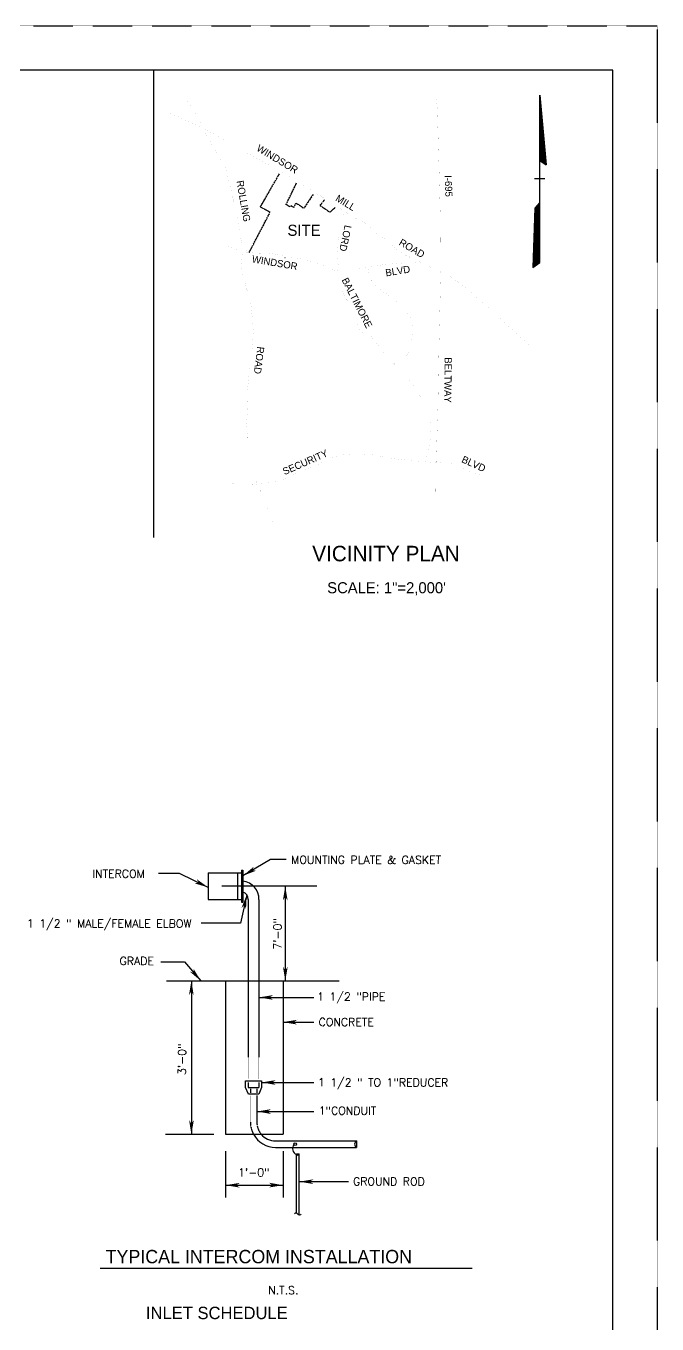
# Model space of a CAD drawing. Header units: inches. Extents: x -46627 to 16189, y -40789 to 47130.
# Drawn here: x -4964 to 3547, y 29613 to 47130 of the extents above; entities that cross this region are included whole.
import ezdxf
from ezdxf.enums import TextEntityAlignment as Align

# ---------------------------------------------------------------- set-up
doc = ezdxf.new("R2010")
doc.units = ezdxf.units.IN
doc.header["$MEASUREMENT"] = 0
doc.linetypes.add('DASHED', pattern=[0.75, 0.5, -0.25])
doc.linetypes.add('PHANTOM2', pattern=[31.25, 15.625, -3.125, 3.125, -3.125, 3.125, -3.125])
for name, color, linetype in [('26', 7, 'CONTINUOUS'), ('55', 7, 'CONTINUOUS'), ('58', 7, 'CONTINUOUS'), ('59', 7, 'CONTINUOUS')]:
    doc.layers.add(name, color=color, linetype=linetype)
doc.styles.add('ROMANS', font='ROMANS', dxfattribs={"height": 0.2})
doc.styles.add('txt', font='TXT', dxfattribs={"height": 0.2})

# ---------------------------------------------------------------- blocks, each defined once
blk = doc.blocks.new('ARS')
at = {"layer": '26', "color": 3, "linetype": 'Continuous'}
blk.add_solid([(0, 0), (-0.5292, 0.091), (-0.533, -0.0869), (-0.3952, 0.0009)], dxfattribs=at)

msp = doc.modelspace()

# ---------------------------------------------------------------- linework, layer by layer
at = {"layer": '55', "color": 7, "linetype": 'DASHED'}
for p, q in [((-46627.2896, 47129.8254), (3547.4056, 47129.8254)), ((3547.4056, 47129.8254), (3547.4056, 11290.7454))]:
    msp.add_line(p, q, dxfattribs=at)
at = {"layer": '55', "color": 7, "linetype": 'Continuous'}
for p, q in [((-3238.1252, 40224.8322), (-3238.1252, 46532.5074)), ((1967.0704, 46195.2558), (2053.084, 45256.2726)), ((1967.0704, 43939.7838), (1967.0704, 46195.2558)), ((2048.3056, 45264.6342), (1969.4596, 46125.9666)), ((1969.4596, 46125.9666), (1971.8488, 45314.8098)), ((2041.138, 45269.4126), (1974.238, 46030.3962)), ((1974.238, 46030.3962), (1977.8224, 45318.393)), ((2032.7752, 45282.5538), (1980.2116, 45907.3482)), ((1980.2116, 45907.3482), (1982.6008, 45323.1714)), ((2024.4124, 45295.695), (1984.99, 45792.663)), ((1984.99, 45792.663), (1988.5732, 45329.145)), ((2018.44, 45310.0302), (1990.9624, 45644.529)), ((1990.9624, 45644.529), (1995.742, 45333.9234)), ((2008.882, 45325.5606), (1998.1312, 45496.3938)), ((1998.1312, 45496.3938), (2002.9096, 45341.091)), ((1967.0704, 45312.4206), (2053.084, 45256.2726)), ((1971.8488, 45314.8098), (2041.138, 45269.4126)), ((1977.8224, 45318.393), (2032.7752, 45282.5538)), ((1982.6008, 45323.1714), (2024.4124, 45295.695)), ((1988.5732, 45329.145), (2018.44, 45310.0302)), ((1995.742, 45333.9234), (2008.882, 45325.5606)), ((2036.3596, 45067.5198), (1896.5872, 45067.5198)), ((1900.1704, 44670.9006), (1872.694, 43871.6898)), ((1967.0704, 44746.1622), (1900.1704, 44670.9006)), ((1962.292, 44734.2162), (1904.9488, 44668.5114)), ((1957.5136, 44717.4918), (1910.9224, 44667.3174)), ((1950.3448, 44697.183), (1916.896, 44664.927)), ((1943.1772, 44675.679), (1922.8684, 44663.733)), ((1939.594, 43949.3406), (1943.1772, 44675.679)), ((1949.1508, 43945.7574), (1950.3448, 44697.183)), ((1956.3184, 43943.3682), (1957.5136, 44717.4918)), ((1961.0968, 43943.3682), (1962.292, 44734.2162)), ((1904.9488, 44668.5114), (1878.6676, 43883.6358)), ((1910.9224, 44667.3174), (1884.64, 43899.1662)), ((1916.896, 44664.927), (1895.392, 43915.8906)), ((1922.8684, 44663.733), (1902.5596, 43931.421)), ((1930.036, 44655.3702), (1907.338, 43943.3682)), ((1933.6204, 44635.0614), (1916.896, 43957.7034)), ((1925.2576, 43955.3142), (1933.6204, 44635.0614)), ((1937.2048, 44661.3438), (1930.036, 44655.3702)), ((1933.6204, 43951.7298), (1937.2048, 44661.3438)), ((1872.694, 43871.6898), (1967.0704, 43939.7838)), ((1878.6676, 43883.6358), (1956.3184, 43943.3682)), ((1884.64, 43899.1662), (1949.1508, 43945.7574)), ((1895.392, 43915.8906), (1939.594, 43949.3406)), ((1902.5596, 43931.421), (1933.6204, 43951.7298)), ((1907.338, 43943.3682), (1925.2576, 43955.3142))]:
    msp.add_line(p, q, dxfattribs=at)
at = {"layer": '55', "color": 7, "linetype": 'PHANTOM2'}
for p, q in [((-1801.6676, 44686.971), (-1546.4564, 45134.511)), ((-1454.6228, 44720.763), (-1321.4132, 44998.1742)), ((-1320.1148, 45000.879), (-1314.818, 45011.9094)), ((-1096.0244, 44850.3738), (-1174.0892, 44731.9866)), ((-1093.1648, 44854.7106), (-1094.3732, 44852.8782)), ((-1671.7592, 44615.8518), (-1801.0868, 44684.961)), ((-1398.6788, 44687.3682), (-1453.9664, 44718.6714)), ((-1390.0232, 44702.3082), (-1396.7372, 44687.9874)), ((-1353.2192, 44679.4974), (-1388.1404, 44702.8326)), ((-1351.328, 44680.0182), (-1323.1868, 44739.1674)), ((-1321.2752, 44739.7206), (-1265.7848, 44704.6182)), ((-1263.284, 44702.961), (-1216.4444, 44670.4794)), ((-1175.7404, 44729.4822), (-1214.3852, 44670.8766)), ((-995.8148, 44706.9834), (-940.9472, 44778.6546)), ((-995.4704, 44704.9734), (-862.646, 44618.4138)), ((-939.1232, 44781.0366), (-936.6596, 44784.2538)), ((-860.3096, 44618.637), (-795.0332, 44681.619)), ((-1952.9216, 44074.2978), (-1715.9192, 44528.0622)), ((-1714.5308, 44530.7214), (-1671.1304, 44613.8142)), ((-1996.1876, 44095.143), (-1995.3788, 44094.7218))]:
    msp.add_line(p, q, dxfattribs=at)
at = {"layer": '55', "color": 7, "linetype": 'Continuous'}
msp.add_lwpolyline([(-46029.9716, 46521.7554), (-46029.9716, 11888.0634), (2950.0876, 11888.0634), (2950.0876, 46532.5074), (-46029.9716, 46532.5074)], dxfattribs=at)
for points, const_width in [([(2950.0876, 46532.5074), (2950.0876, 40224.8322), (-3238.1252, 40224.8322)], 0.24), ([(-2265.788, 45203.265), (-2568.1736, 45727.5402), (-2634.3392, 45878.3286), (-2702.5436, 45995.0046), (-2791.9568, 46124.811), (-2812.4252, 46226.4882), (-2816.1236, 46327.2774)], 0.24), ([(569.7316, 46179.9174), (584.17, 45996.7098), (607.54, 45210.8046), (624.97, 44541.9558), (630.22, 43793.3586), (608.6068, 42886.5978), (591.976, 41975.8986), (568.4344, 41244.5478), (561.5548, 40640.0418)], 0.48), ([(-2266.5248, 45576.8814), (-2578.9808, 45753.0894), (-2993.4908, 45940.8714), (-3044.9408, 45964.2678)], 0.36), ([(1837.6168, 42806.0802), (1824.2368, 42817.7958), (1271.554, 43324.7898), (925.9816, 43629.5934), (849.9256, 43687.4262), (795.0424, 43728.2034), (739.8064, 43755.0126), (186.178, 44023.1322), (110.9128, 44061.8838), (43.5856, 44113.1418), (-63.4484, 44202.2538), (-164.3576, 44282.3154), (-277.8056, 44369.0466), (-352.0784, 44447.1654), (-442.1996, 44501.541), (-564.0044, 44559.2562), (-669.0116, 44627.985), (-802.9712, 44707.6098), (-992.8916, 44835.6654), (-1246.8728, 44993.2926), (-1399.592, 45084.8286), (-1542.1844, 45174.837), (-2266.5248, 45576.8814)], 0.24), ([(-2265.788, 45203.265), (-2177.4908, 44824.899), (-2123.1884, 44610.0438), (-2078.7056, 44358.5862), (-2052.8744, 44173.677), (-2042.5148, 44080.6518), (-2062.838, 43929.9474), (-2044.6784, 43793.5194), (-1998.368, 43614.4482), (-1934.6636, 43419.6882), (-1916.3888, 43237.5114), (-1904.612, 43124.7486), (-1898.1176, 43001.3958), (-1904.612, 42884.535), (-1914.2456, 42768.555), (-1941.2396, 42605.3106), (-1959.8684, 42370.695), (-1984.6544, 42143.8578), (-1975.3964, 41956.8258), (-1991.132, 41736.1146), (-1975.994, 41580.7026), (-1978.2296, 41391.4194), (-1948.8656, 41245.8138), (-1908.7328, 41124.081), (-1860.2552, 40980.5346), (-1803.5168, 40862.1954), (-1729.7696, 40712.9286), (-1682.7536, 40561.7946), (-1623.9884, 40423.0722), (-1599.5192, 40343.7978)], 0.24), ([(-678.254, 44614.2402), (-732.7604, 44367.8214), (-764.3768, 44122.0962), (-750.6284, 43861.2486), (-751.0496, 43693.5222), (-659.8556, 43480.2774), (-565.4168, 43294.9074), (-495.9272, 43127.9586), (-444.9092, 42984.3486), (-359.312, 43002.519), (-105.4628, 42688.5942), (-0.3716, 42572.8458), (165.6652, 42404.7306), (294.6484, 42228.6546), (383.6992, 42081.543), (469.666, 41912.907), (496.0732, 41750.8566), (486.4624, 41521.0962), (442.2232, 41329.0602), (445.2196, 41246.3862), (639.3256, 41233.863), (743.4604, 41231.235), (838.3204, 41213.5926), (988.7572, 41132.2806), (1205.3896, 41055.6522), (1363.5412, 40977.957)], 0.24), ([(344.3752, 43946.5182), (-70.6604, 43916.5194), (-246.5828, 43894.2738), (-340.8464, 43885.2162), (-467.402, 43855.371), (-586.0832, 43835.493), (-694.3472, 43825.5186), (-792.0356, 43831.7958), (-932.8256, 43892.5326), (-1096.5704, 43950.0354), (-1279.7804, 43991.511), (-1430.2928, 44019.4542), (-1579.5356, 44047.365), (-1694.81, 44061.711), (-1863.7436, 44064.7038), (-1967.7488, 44072.4114), (-2041.4048, 44074.2702), (-2277.6836, 44178.0798)], 0.24), ([(-351.6692, 43882.6638), (-343.2824, 43788.7014), (-312.0908, 43715.4822), (-269.6624, 43634.355), (-171.1004, 43561.977), (56.0512, 43398.6726), (147.8476, 43309.9458), (237.3472, 43180.6134), (253.0504, 42997.2306), (229.6108, 42823.731), (191.1676, 42710.3346), (140.956, 42634.0866), (48.7576, 42523.1022)], 0.24), ([(445.2196, 41246.3862), (153.6484, 41274.0774), (-66.902, 41296.1634), (-298.2416, 41343.9366), (-526.7972, 41350.9758), (-698.5904, 41341.3326), (-825.338, 41303.8686), (-1042.52, 41207.691), (-1262.21, 41112.8466), (-1528.1624, 40997.5686), (-1738.6304, 40966.029), (-1865.1224, 40938.723), (-2002.4672, 40934.565), (-2171.0468, 40951.527), (-2270.57, 40985.8074)], 0.24)]:
    msp.add_lwpolyline(points, dxfattribs=dict(at, const_width=const_width))
at = {"layer": '55', "color": 7, "linetype": 'PHANTOM2'}
msp.add_arc((-1595.1754, 41581.1864), 2421.0015, 87.04068611, 87.112225, dxfattribs=at)
at = {"layer": '58', "color": 7, "linetype": 'Continuous'}
for p, q in [((-2054.9864, 35737.0902, 0.0024), (-2036.9864, 35737.0902, 0.0024)), ((-2054.9864, 35737.0902, 0.0024), (-2054.9864, 35305.0902, 0.0024)), ((-1667.9228, 35882.4126, 0.0024), (-2036.9864, 35662.3086, 0.0024)), ((-2036.9864, 35737.0902, 0.0024), (-2036.9864, 35305.0902, 0.0024)), ((-1453.0928, 35882.4126, 0.0024), (-1667.9228, 35882.4126, 0.0024)), ((-2894.6012, 35693.1474, 0.0024), (-3178.1768, 35693.1474, 0.0024)), ((-2504.9864, 35504.7702, 0.0024), (-2894.6012, 35693.1474, 0.0024)), ((-2504.9864, 35701.0902, 0.0024), (-2054.9864, 35701.0902, 0.0024)), ((-2504.9864, 35701.0902, 0.0024), (-2504.9864, 35341.0902, 0.0024)), ((-2108.9864, 35701.0902, 0.0024), (-2108.9864, 35341.0902, 0.0024)), ((-1041.5228, 35521.0902, 0.0024), (-2320.4732, 35521.0902, 0.0024)), ((-1985.924, 35404.9998, 0.0024), (-2068.7864, 35022.123, 0.0024)), ((-1466.3624, 35521.0902, 0.0024), (-1466.3624, 34243.0902, 0.0024)), ((-2504.9864, 35341.0902, 0.0024), (-2054.9864, 35341.0902, 0.0024)), ((-2054.9864, 35305.0902, 0.0024), (-2036.9864, 35305.0902, 0.0024)), ((-1964.9864, 35341.0878, 0.0024), (-1964.9864, 34243.0902, 0.0024)), ((-1820.9864, 35341.0974, 0.0024), (-1820.9864, 34243.0902, 0.0024)), ((-2068.7864, 35022.123, 0.0024), (-2599.7504, 35022.123, 0.0024)), ((-3144.3344, 34502.3574, 0.0024), (-2827.4696, 34502.3574, 0.0024)), ((-2827.4696, 34502.3574, 0.0024), (-2605.1192, 34243.0902, 0.0024)), ((-3069.5252, 34243.0902, 0.0024), (-737.942, 34243.0902, 0.0024)), ((-2732.8736, 34243.0902, 0.0024), (-2732.8736, 32173.0902, 0.0024)), ((-2270.9864, 34243.0902, 0.0024), (-2270.9864, 32173.0902, 0.0024)), ((-1496.9864, 34243.0902, 0.0024), (-1496.9864, 32173.0902, 0.0024)), ((-1820.9864, 34020.5958, 0.0024), (-1080.5504, 34020.5958, 0.0024)), ((-1496.9864, 33687.1518, 0.0024), (-1080.5504, 33687.1518, 0.0024)), ((-1784.9864, 32873.1582, 0.0024), (-1080.5504, 32873.1582, 0.0024)), ((-1849.7864, 32480.8734, 0.0024), (-1080.5504, 32480.8734, 0.0024)), ((-3080.9864, 32173.0902, 0.0024), (-2428.028, 32173.0902, 0.0024)), ((-2270.9864, 32173.0902, 0.0024), (-1496.9864, 32173.0902, 0.0024)), ((-1597.7864, 32083.0902, 0.0024), (-506.9864, 32083.0902, 0.0024)), ((-506.9864, 32083.0902, 0.0024), (-506.9864, 31996.6902, 0.0024)), ((-2270.9864, 31947.5274, 0.0024), (-2270.9864, 31319.8674, 0.0024)), ((-1597.7864, 31996.6902, 0.0024), (-506.9864, 31996.6902, 0.0024)), ((-1496.9864, 31947.5274, 0.0024), (-1496.9864, 31319.8674, 0.0024)), ((-1313.3264, 31106.943, 0.0024), (-1313.3264, 31908.5118, 0.0024)), ((-1313.3264, 31908.5118, 0.0024), (-1277.3264, 31908.5118, 0.0024)), ((-1277.3264, 31083.5214, 0.0024), (-1277.3264, 31908.5118, 0.0024)), ((-1277.3264, 31534.5558, 0.0024), (-614.7248, 31534.5558, 0.0024)), ((-2270.9864, 31486.5894, 0.0024), (-1496.9864, 31486.5894, 0.0024)), ((-3964.4528, 30364.7622, 0.0024), (1053.976, 30364.7622, 0.0024))]:
    msp.add_line(p, q, dxfattribs=at)
at = {"layer": '58', "color": 7, "linetype": 'DASHED'}
for p, q in [((-1964.9864, 34243.0902, 0.0024), (-1964.9864, 32926.155, 0.0024)), ((-1820.9864, 34243.0902, 0.0024), (-1820.9864, 32923.5342, 0.0024)), ((-1964.9864, 32871.1278, 0.0024), (-1964.9864, 32803.0902, 0.0024)), ((-1964.9864, 32803.0902, 0.0024), (-1820.9864, 32803.0902, 0.0024)), ((-1936.1864, 32784.6558, 0.0024), (-1936.1864, 32734.869, 0.0024)), ((-1849.7864, 32784.6558, 0.0024), (-1849.7864, 32734.869, 0.0024)), ((-1820.9864, 32871.1278, 0.0024), (-1820.9864, 32803.0902, 0.0024)), ((-1936.1864, 32692.9434, 0.0024), (-1936.1864, 32335.0902, 0.0024)), ((-1849.7864, 32695.5642, 0.0024), (-1849.7864, 32335.0902, 0.0024))]:
    msp.add_line(p, q, dxfattribs=at)
at = {"layer": '58', "color": 7, "linetype": 'Continuous', "elevation": 0.0024}
msp.add_lwpolyline([(-2000.9864, 32893.0902), (-1784.9864, 32893.0902), (-1784.9864, 32803.0902), (-1822.0928, 32713.0902), (-1963.8788, 32713.0902), (-2000.9864, 32803.0902), (-2000.9864, 32893.0902)], close=True, dxfattribs=at)
msp.add_lwpolyline([(-1254.8406, 31097.372, -0.5832802063), (-1296.9307, 31094.3345, 0.4678212587), (-1340.7892, 31100.8139)], format="xyb", dxfattribs=at)
at = {"layer": '58', "color": 7, "linetype": 'Continuous'}
msp.add_circle((-1331.5892, 32039.3706, 0.0024), 18, dxfattribs=at)
for centre, radius, start, end in [((-2072.9858, 35341.0908, 0.0024), 252, 0.00155833, 81.78678889), ((-2072.9858, 35341.0908, 0.0024), 108, 359.99844167, 70.52878056), ((-1597.7858, 32335.0908, 0.0024), 338.4, 208.60205833, 270), ((-1597.7858, 32335.0908, 0.0024), 252, 220.0052, 270), ((-481.3974, 32040.2252, 0.0024), 50.4976, 121.91163057, 239.55410279), ((-1285.3987, 31980.7839, 0.0024), 83.3852, 139.68608336, 250.43206391), ((-1295.3387, 31910.7132, 0.0024), 18.1218, 186.97551393, 353.69875004)]:
    msp.add_arc(centre, radius, start, end, dxfattribs=at)
at = {"layer": '58', "color": 7, "linetype": 'DASHED'}
for radius, end in [(338.4, 208.60205833), (252, 220.0052)]:
    msp.add_arc((-1597.7858, 32335.0908, 0.0024), radius, 180, end, dxfattribs=at)

# ---------------------------------------------------------------- block references
at = {"layer": '58', "color": 7, "linetype": 'Continuous', "zscale": 18}
for p, xscale, yscale, rotation in [((-2036.9864, 35662.3086, 0.0024), 359.9999649335933, 359.9999649335933, 210.8112540597187), ((-2504.9864, 35504.7702, 0.0024), 360.000013133098, 360.000013133098, 334.1964472293263), ((-1985.924, 35404.9998, 0.0024), 360.0000203088924, 360.0000203088924, 77.78823838034094), ((-1466.3624, 35521.0902, 0.0024), 360, 360, 90), ((-2605.1192, 34243.0902, 0.0024), 359.9999829420674, 359.9999829420674, 310.6168146502809), ((-1466.3624, 34243.0902, 0.0024), 360, 360, 270), ((-2732.8736, 34243.0902, 0.0024), 360, 360, 90), ((-1820.9864, 34020.5958, 0.0024), 360, 360, 180), ((-1496.9864, 33687.1518, 0.0024), 360, 360, 180), ((-1784.9864, 32873.1582, 0.0024), 360, 360, 180), ((-1849.7864, 32480.8734, 0.0024), 360, 360, 180), ((-2732.8736, 32173.0902, 0.0024), 360, 360, 270), ((-1277.3264, 31534.5558, 0.0024), 360, 360, 180), ((-2270.9864, 31486.5894, 0.0024), 360, 360, 180)]:
    msp.add_blockref('ARS', p, dxfattribs=dict(at, xscale=xscale, yscale=yscale, rotation=rotation))
at = {"layer": '58', "color": 7, "linetype": 'Continuous', "xscale": 360, "yscale": 360, "zscale": 18}
msp.add_blockref('ARS', (-1496.9864, 31486.5894, 0.0024), dxfattribs=at)

# ---------------------------------------------------------------- texts
at = {"layer": '55', "color": 7, "linetype": 'Continuous', "style": 'txt'}
for s, rotation, p in [('WINDSOR', 328.94173802, (-1863.4004, 45452.9154)), ('ROLLING', 279.88636944, (-2124.9512, 45036.1662)), ('I-695', 271.97572214, (683.3968, 45114.8034)), ('MILL ', 328.79166507, (-798.9188, 44776.6914)), ('LORD', 257.90056877, (-664.1, 44449.167)), ('ROAD', 329.99148323, (56.6452, 44180.0226)), ('WINDSOR', 350.2762098, (-1921.622, 43940.505)), ('BLVD', 9.28968434, (-107.6576, 43749.8598)), ('BALTIMORE', 296.989424, (-709.5632, 43702.5582)), ('ROAD', 262.74396537, (-1843.5044, 42807.6846)), ('BELTWAY', 269.46929348, (683.3968, 42658.5174)), ('SECURITY', 23.7411133, (-1475.4116, 41067.4002)), ('BLVD', 335.56462169, (902.2624, 41246.4006))]:
    msp.add_text(s, height=96, rotation=rotation, dxfattribs=at).set_placement(p)
msp.add_text('SITE', height=150, dxfattribs=at).set_placement((-1213.8404, 44297.6814), align=Align.CENTER)
for s, height, width, p in [('VICINITY PLAN', 209.0604, 1.000287, (-108.404, 39905.4342)), ('SCALE: 1"=2,000\'', 149.3292, 0.999437, (-100.364, 39474.171))]:
    msp.add_text(s, height=height, dxfattribs=dict(at, width=width)).set_placement(p, align=Align.CENTER)
at = {"layer": '58', "color": 7, "linetype": 'Continuous', "style": 'ROMANS'}
for s, rotation, p in [('MOUNTING PLATE & GASKET ', 359.89988057, (-1387.7705, 35932.6948, 0.0024)), ('INTERCOM', 359.89988057, (-4068.8477, 35743.4308, 0.0024)), ('1 1/2 " MALE/FEMALE ELBOW', 359.89988057, (-4951.1993, 35073.9556, 0.0024)), ('7\'-0"', 89.89988056, (-1625.5614, 34664.7981, 0.0024)), ('GRADE', 359.89988057, (-3700.7189, 34566.5704, 0.0024)), ('1 1/2 "PIPE', 359.89988057, (-1036.1801, 34086.0208, 0.0024)), ('CONCRETE', 359.89988057, (-1016.5877, 33742.7692, 0.0024)), ('3\'-0"', 89.89988056, (-2913.7458, 32973.0645, 0.0024)), ('1 1/2 " TO 1"REDUCER ', 359.89988057, (-1026.3833, 32928.7732, 0.0024)), ('1"CONDUIT ', 359.89988057, (-1016.5841, 32546.2948, 0.0024)), ('1\'-0"', 359.89988057, (-2103.9521, 31712.6884, 0.0024)), ('GROUND ROD ', 359.89988057, (-552.5513, 31591.3756, 0.0024)), ('N.T.S.', 359.89988057, (-1696.8449, 30122.7376, 0.0024))]:
    msp.add_text(s, height=108, rotation=rotation, dxfattribs=at).set_placement(p, align=Align.TOP_LEFT)
at = {"layer": '58', "color": 7, "linetype": 'Continuous', "style": 'txt'}
msp.add_text('TYPICAL INTERCOM INSTALLATION ', height=180, dxfattribs=at).set_placement((-3890.0648, 30433.0806, 0.0024))
at = {"layer": '59', "color": 7, "linetype": 'Continuous', "style": 'txt', "width": 0.999354}
msp.add_text('INLET SCHEDULE', height=167.2488, dxfattribs=at).set_placement((-2389.568, 29678.973), align=Align.CENTER)

doc.saveas('drawing.dxf')
